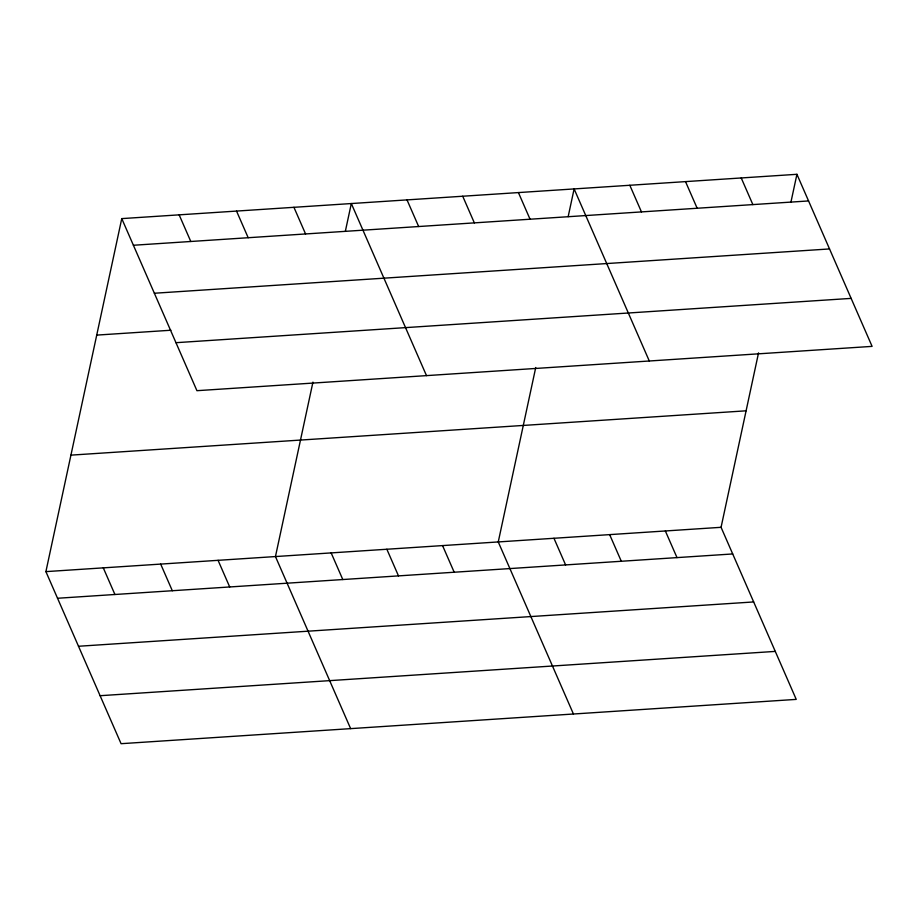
<?xml version="1.0" encoding="UTF-8"?>
<svg xmlns="http://www.w3.org/2000/svg" width="918" height="918" viewBox="0 0 918 918"><rect width="100%" height="100%" fill="white"/><g stroke="black" fill="none" stroke-linecap="round" stroke-linejoin="round"><path stroke-width="1.38" d="M758.543 352.879L721.066 527.311L796.239 699.39L121.073 743.695L45.9 571.627L121.761 218.61L796.927 174.305L872.1 346.373L196.934 390.689L121.761 218.61M312.946 382.118L275.457 556.56L350.63 728.628M345.352 231.279L351.319 203.544L426.491 375.623M535.745 367.498L498.256 541.941L573.44 714.009M568.162 216.659L574.117 188.924L649.301 361.004M790.96 202.04L796.927 174.305M133.397 245.255L808.563 200.939M154.373 293.244L829.528 248.939M96.723 335.104L170.909 330.239M175.969 342.689L851.135 298.384M70.938 455.133L746.093 410.816M45.9 571.627L721.066 527.311M57.536 598.261L732.702 553.956M78.5 646.261L753.667 601.944M100.108 695.706L775.274 651.401M741.228 177.954L752.863 204.599M685.516 181.615L697.164 208.26M629.817 185.275L641.464 211.909M518.418 192.585L530.053 219.218M665.355 530.971L677.002 557.616M462.718 196.234L474.354 222.879M609.655 534.632L621.302 561.265M407.018 199.894L418.654 226.528M553.956 538.281L565.603 564.926M442.556 545.59L454.192 572.235M293.932 207.307L305.568 233.952M386.857 549.251L398.492 575.884M236.534 211.083L248.181 237.716M331.157 552.9L342.793 579.545M179.148 214.846L190.795 241.48M218.071 560.324L229.707 586.969M160.673 564.088L172.32 590.733M103.286 567.852L114.922 594.497"/></g></svg>
